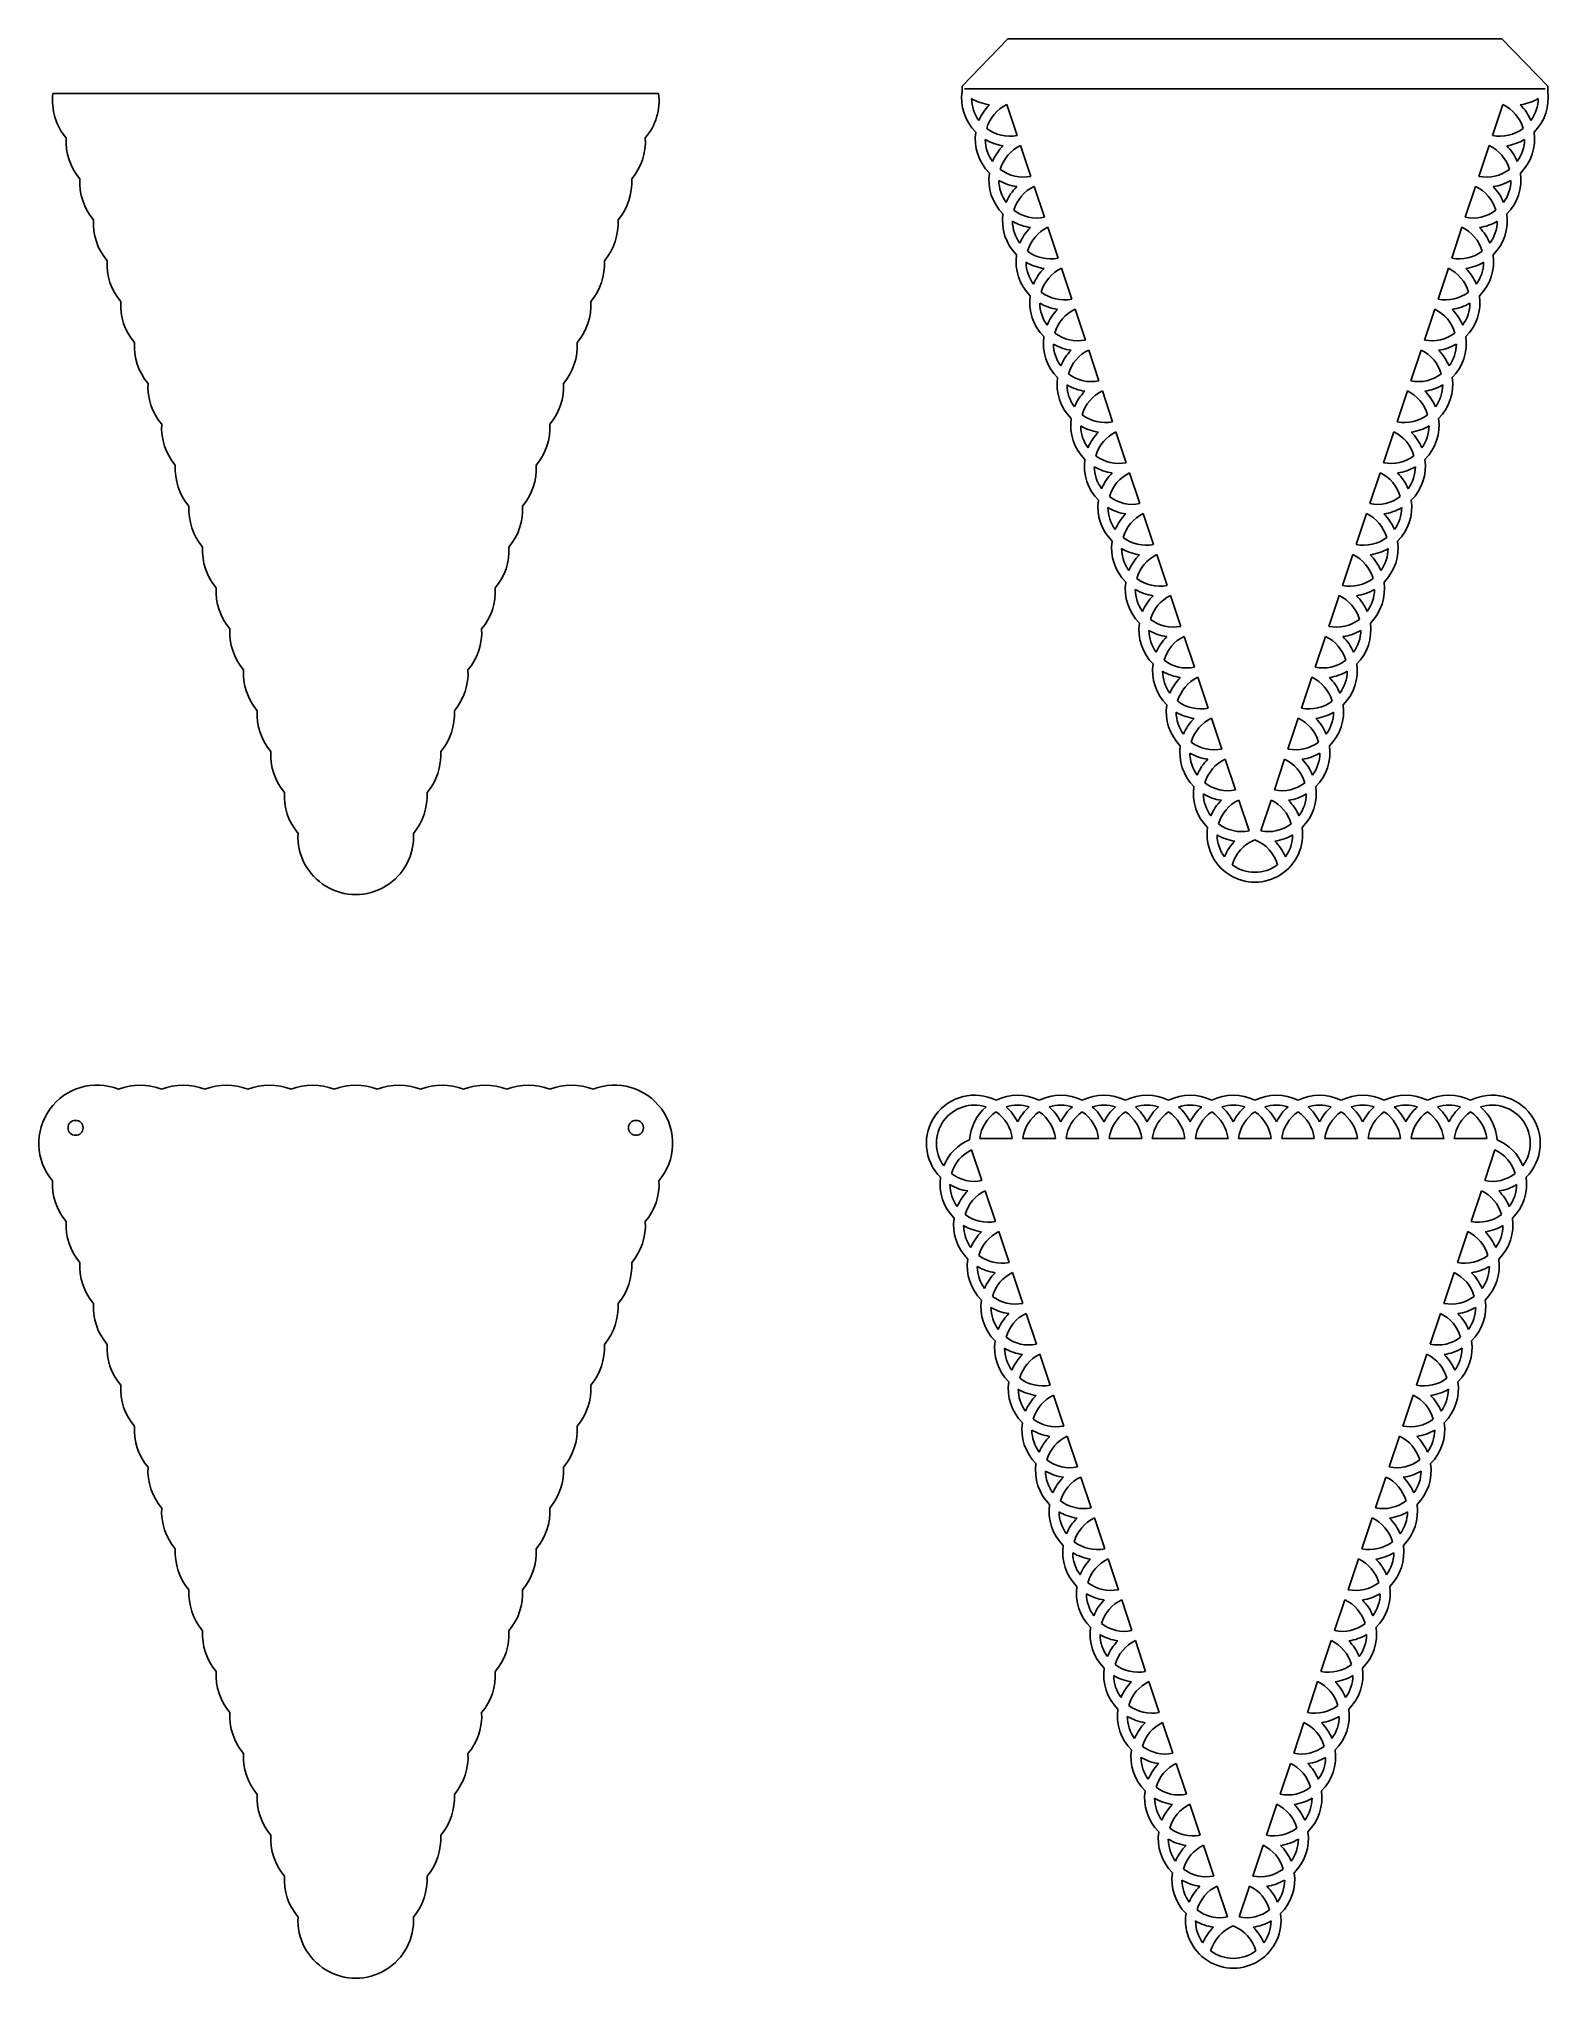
# Model space of a CAD drawing. Extents: x -724 to -422, y -361 to 27.
import ezdxf

# ---------------------------------------------------------------- set-up
doc = ezdxf.new("R2010")
doc.units = 0
doc.layers.get('0').update_dxf_attribs({"linetype": 'CONTINUOUS'})

msp = doc.modelspace()

# ---------------------------------------------------------------- linework, layer by layer
for p, q in [((-530.270643, 27.198217), (-539.450294, 17.69557)), ((-530.270643, 27.198217), (-431.376574, 27.198217)), ((-431.376574, 27.198217), (-422.196922, 17.69557)), ((-721.482077, 16.218081), (-600.195306, 16.218081)), ((-539.450294, 17.69557), (-539.450294, 16.69557)), ((-538.950301, 17.198217), (-422.696915, 17.198217)), ((-422.196922, 17.69557), (-422.196922, 16.69557)), ((-530.480739, 14.016556), (-528.419808, 7.833762)), ((-431.166478, 14.016556), (-433.227409, 7.833762)), ((-527.749613, 5.823179), (-525.688682, -0.359614)), ((-433.897604, 5.823179), (-435.958535, -0.359614)), ((-525.018487, -2.370198), (-522.957556, -8.552991)), ((-436.628729, -2.370198), (-438.689661, -8.552991)), ((-522.287362, -10.563574), (-520.22643, -16.746368)), ((-439.359855, -10.563574), (-441.420786, -16.746368)), ((-519.556236, -18.756951), (-517.495305, -24.939744)), ((-442.090981, -18.756951), (-444.151912, -24.939744)), ((-514.764179, -33.133121), (-516.82511, -26.950328)), ((-446.883038, -33.133121), (-444.822107, -26.950328)), ((-512.033053, -41.326498), (-514.093984, -35.143704)), ((-449.614164, -41.326498), (-447.553232, -35.143704)), ((-509.301927, -49.519874), (-511.362859, -43.337081)), ((-452.345289, -49.519874), (-450.284358, -43.337081)), ((-506.570802, -57.713251), (-508.631733, -51.530458)), ((-455.076415, -57.713251), (-453.015484, -51.530458)), ((-503.839676, -65.906628), (-505.900607, -59.723834)), ((-457.807541, -65.906628), (-455.74661, -59.723834)), ((-501.10855, -74.100004), (-503.169481, -67.917211)), ((-460.538667, -74.100004), (-458.477735, -67.917211)), ((-498.377424, -82.293381), (-500.438356, -76.110588)), ((-463.269792, -82.293381), (-461.208861, -76.110588)), ((-495.646299, -90.486758), (-497.70723, -84.303964)), ((-466.000918, -90.486758), (-463.939987, -84.303964)), ((-492.915173, -98.680134), (-494.976104, -92.497341)), ((-468.732044, -98.680134), (-466.671113, -92.497341)), ((-490.184047, -106.873511), (-492.244978, -100.690718)), ((-471.46317, -106.873511), (-469.402238, -100.690718)), ((-487.452921, -115.066888), (-489.513853, -108.884094)), ((-474.194295, -115.066888), (-472.133364, -108.884094)), ((-484.721796, -123.260264), (-486.782727, -117.077471)), ((-476.925421, -123.260264), (-474.86449, -117.077471)), ((-481.99067, -131.453641), (-484.051601, -125.270848)), ((-479.656547, -131.453641), (-477.595616, -125.270848)), ((-535.901692, -193.065655), (-529.384455, -193.065655)), ((-527.265114, -193.065655), (-520.747878, -193.065655)), ((-518.628537, -193.065655), (-512.1113, -193.065655)), ((-509.991959, -193.065655), (-503.474723, -193.065655)), ((-501.355382, -193.065655), (-494.838146, -193.065655)), ((-492.718805, -193.065655), (-486.201568, -193.065655)), ((-477.564991, -193.065655), (-484.082227, -193.065655)), ((-468.928413, -193.065655), (-475.44565, -193.065655)), ((-460.291836, -193.065655), (-466.809073, -193.065655)), ((-451.655259, -193.065655), (-458.172495, -193.065655)), ((-443.018681, -193.065655), (-449.535918, -193.065655)), ((-434.382104, -193.065655), (-440.89934, -193.065655)), ((-537.530154, -195.325026), (-535.469223, -201.507819)), ((-432.753641, -195.325026), (-434.814573, -201.507819)), ((-534.799028, -203.518402), (-532.738097, -209.701196)), ((-435.484767, -203.518402), (-437.545699, -209.701196)), ((-532.067903, -211.711779), (-530.006971, -217.894572)), ((-438.215893, -211.711779), (-440.276824, -217.894572)), ((-529.336777, -219.905156), (-527.275845, -226.087949)), ((-440.947019, -219.905156), (-443.00795, -226.087949)), ((-526.605651, -228.098532), (-524.54472, -234.281326)), ((-443.678144, -228.098532), (-445.739076, -234.281326)), ((-523.874525, -236.291909), (-521.813594, -242.474702)), ((-446.40927, -236.291909), (-448.470201, -242.474702)), ((-519.082468, -250.668079), (-521.1434, -244.485286)), ((-451.201327, -250.668079), (-449.140396, -244.485286)), ((-516.351343, -258.861456), (-518.412274, -252.678662)), ((-453.932453, -258.861456), (-451.871522, -252.678662)), ((-513.620217, -267.054832), (-515.681148, -260.872039)), ((-456.663579, -267.054832), (-454.602647, -260.872039)), ((-510.889091, -275.248209), (-512.950022, -269.065416)), ((-459.394704, -275.248209), (-457.333773, -269.065416)), ((-508.157965, -283.441586), (-510.218897, -277.258792)), ((-462.12583, -283.441586), (-460.064899, -277.258792)), ((-505.42684, -291.634962), (-507.487771, -285.452169)), ((-464.856956, -291.634962), (-462.796025, -285.452169)), ((-502.695714, -299.828339), (-504.756645, -293.645546)), ((-467.588082, -299.828339), (-465.52715, -293.645546)), ((-499.964588, -308.021716), (-502.025519, -301.838922)), ((-470.319207, -308.021716), (-468.258276, -301.838922)), ((-497.233462, -316.215092), (-499.294394, -310.032299)), ((-473.050333, -316.215092), (-470.989402, -310.032299)), ((-494.502337, -324.408469), (-496.563268, -318.225676)), ((-475.781459, -324.408469), (-473.720528, -318.225676)), ((-491.771211, -332.601846), (-493.832142, -326.419052)), ((-478.512585, -332.601846), (-476.451653, -326.419052)), ((-489.040085, -340.795222), (-491.101016, -334.612429)), ((-481.24371, -340.795222), (-479.182779, -334.612429)), ((-486.308959, -348.988599), (-488.369891, -342.805806)), ((-483.974836, -348.988599), (-481.913905, -342.805806))]:
    msp.add_line(p, q)
for centre in [(-716.943095, -190.930028), (-604.734287, -190.930028)]:
    msp.add_circle(centre, 1.5)
for centre, radius, start, end in [((-709.92703, 14.843008), 11.636577, 173.213606, 220.218184), ((-611.750352, 14.843008), 11.636577, 319.781816, 6.786394), ((-529.911947, 15.323144), 9.636577, 171.812183, 225.057717), ((-431.73527, 15.323144), 9.636577, 314.942283, 8.187817), ((-532.643073, 23.51652), 9.636577, 239.40443, 262.101643), ((-529.911947, 15.323144), 7.636577, 180.762381, 216.107519), ((-527.180821, 7.129767), 9.636577, 134.768257, 157.46547), ((-527.180821, 7.129767), 7.636577, 115.602174, 163.999712), ((-434.466396, 7.129767), 7.636577, 16.000288, 64.397826), ((-434.466396, 7.129767), 9.636577, 22.53453, 45.231743), ((-429.004144, 23.51652), 9.636577, 277.898357, 300.59557), ((-431.73527, 15.323144), 7.636577, 323.892481, 359.237619), ((-527.180821, 7.129767), 9.636577, 171.812183, 225.057717), ((-529.911947, 15.323144), 7.636577, 232.870188, 281.267726), ((-431.73527, 15.323144), 7.636577, 258.732274, 307.129812), ((-434.466396, 7.129767), 9.636577, 314.942283, 8.187817), ((-707.195904, 6.649631), 11.636577, 176.651716, 220.218184), ((-614.481478, 6.649631), 11.636577, 319.781816, 3.348284), ((-529.911947, 15.323144), 9.636577, 239.40443, 262.101643), ((-527.180821, 7.129767), 7.636577, 180.762381, 216.107519), ((-524.449696, -1.06361), 9.636577, 134.768257, 157.46547), ((-524.449696, -1.06361), 7.636577, 115.602174, 163.999712), ((-437.197521, -1.06361), 7.636577, 16.000288, 64.397826), ((-431.73527, 15.323144), 9.636577, 277.898357, 300.59557), ((-437.197521, -1.06361), 9.636577, 22.53453, 45.231743), ((-434.466396, 7.129767), 7.636577, 323.892481, 359.237619), ((-524.449696, -1.06361), 9.636577, 171.812183, 225.057717), ((-527.180821, 7.129767), 7.636577, 232.870188, 281.267726), ((-434.466396, 7.129767), 7.636577, 258.732274, 307.129812), ((-437.197521, -1.06361), 9.636577, 314.942283, 8.187817), ((-704.464778, -1.543746), 11.636577, 176.651716, 220.218184), ((-617.212604, -1.543746), 11.636577, 319.781816, 3.348284), ((-524.449696, -1.06361), 7.636577, 180.762381, 216.107519), ((-527.180821, 7.129767), 9.636577, 239.40443, 262.101643), ((-521.71857, -9.256986), 9.636577, 134.768257, 157.46547), ((-521.71857, -9.256986), 7.636577, 115.602174, 163.999712), ((-439.928647, -9.256986), 7.636577, 16.000288, 64.397826), ((-434.466396, 7.129767), 9.636577, 277.898357, 300.59557), ((-439.928647, -9.256986), 9.636577, 22.53453, 45.231743), ((-437.197521, -1.06361), 7.636577, 323.892481, 359.237619), ((-524.449696, -1.06361), 7.636577, 232.870188, 281.267726), ((-437.197521, -1.06361), 7.636577, 258.732274, 307.129812), ((-701.733652, -9.737122), 11.636577, 176.651716, 220.218184), ((-619.94373, -9.737122), 11.636577, 319.781816, 3.348284), ((-521.71857, -9.256986), 9.636577, 171.812183, 225.057717), ((-521.71857, -9.256986), 7.636577, 180.762381, 216.107519), ((-524.449696, -1.06361), 9.636577, 239.40443, 262.101643), ((-518.987444, -17.450363), 9.636577, 134.768257, 157.46547), ((-518.987444, -17.450363), 7.636577, 115.602174, 163.999712), ((-442.659773, -17.450363), 7.636577, 16.000288, 64.397826), ((-442.659773, -17.450363), 9.636577, 22.53453, 45.231743), ((-437.197521, -1.06361), 9.636577, 277.898357, 300.59557), ((-439.928647, -9.256986), 7.636577, 323.892481, 359.237619), ((-439.928647, -9.256986), 9.636577, 314.942283, 8.187817), ((-521.71857, -9.256986), 7.636577, 232.870188, 281.267726), ((-439.928647, -9.256986), 7.636577, 258.732274, 307.129812), ((-699.002527, -17.930499), 11.636577, 176.651716, 220.218184), ((-622.674855, -17.930499), 11.636577, 319.781816, 3.348284), ((-518.987444, -17.450363), 9.636577, 171.812183, 225.057717), ((-521.71857, -9.256986), 9.636577, 239.40443, 262.101643), ((-518.987444, -17.450363), 7.636577, 180.762381, 216.107519), ((-516.256318, -25.64374), 9.636577, 134.768257, 157.46547), ((-516.256318, -25.64374), 7.636577, 115.602174, 163.999712), ((-445.390898, -25.64374), 7.636577, 16.000288, 64.397826), ((-439.928647, -9.256986), 9.636577, 277.898357, 300.59557), ((-445.390898, -25.64374), 9.636577, 22.53453, 45.231743), ((-442.659773, -17.450363), 7.636577, 323.892481, 359.237619), ((-442.659773, -17.450363), 9.636577, 314.942283, 8.187817), ((-696.271401, -26.123876), 11.636577, 176.651716, 220.218184), ((-625.405981, -26.123876), 11.636577, 319.781816, 3.348284), ((-516.256318, -25.64374), 9.636577, 171.812183, 225.057717), ((-518.987444, -17.450363), 9.636577, 239.40443, 262.101643), ((-516.256318, -25.64374), 7.636577, 180.762381, 216.107519), ((-518.987444, -17.450363), 7.636577, 232.870188, 281.267726), ((-513.525193, -33.837116), 9.636577, 134.768257, 157.46547), ((-513.525193, -33.837116), 7.636577, 115.602174, 163.999712), ((-448.122024, -33.837116), 7.636577, 16.000288, 64.397826), ((-442.659773, -17.450363), 7.636577, 258.732274, 307.129812), ((-442.659773, -17.450363), 9.636577, 277.898357, 300.59557), ((-448.122024, -33.837116), 9.636577, 22.53453, 45.231743), ((-445.390898, -25.64374), 7.636577, 323.892481, 359.237619), ((-445.390898, -25.64374), 9.636577, 314.942283, 8.187817), ((-693.540275, -34.317252), 11.636577, 176.651716, 220.218184), ((-628.137107, -34.317252), 11.636577, 319.781816, 3.348284), ((-513.525193, -33.837116), 9.636577, 171.812183, 225.057717), ((-513.525193, -33.837116), 7.636577, 180.762381, 216.107519), ((-516.256318, -25.64374), 9.636577, 239.40443, 262.101643), ((-516.256318, -25.64374), 7.636577, 232.870188, 281.267726), ((-445.390898, -25.64374), 7.636577, 258.732274, 307.129812), ((-445.390898, -25.64374), 9.636577, 277.898357, 300.59557), ((-448.122024, -33.837116), 7.636577, 323.892481, 359.237619), ((-448.122024, -33.837116), 9.636577, 314.942283, 8.187817), ((-510.794067, -42.030493), 9.636577, 134.768257, 157.46547), ((-510.794067, -42.030493), 7.636577, 115.602174, 163.999712), ((-450.85315, -42.030493), 7.636577, 16.000288, 64.397826), ((-450.85315, -42.030493), 9.636577, 22.53453, 45.231743), ((-690.809149, -42.510629), 11.636577, 176.651716, 220.218184), ((-630.868233, -42.510629), 11.636577, 319.781816, 3.348284), ((-510.794067, -42.030493), 9.636577, 171.812183, 225.057717), ((-513.525193, -33.837116), 9.636577, 239.40443, 262.101643), ((-510.794067, -42.030493), 7.636577, 180.762381, 216.107519), ((-513.525193, -33.837116), 7.636577, 232.870188, 281.267726), ((-448.122024, -33.837116), 7.636577, 258.732274, 307.129812), ((-448.122024, -33.837116), 9.636577, 277.898357, 300.59557), ((-450.85315, -42.030493), 7.636577, 323.892481, 359.237619), ((-450.85315, -42.030493), 9.636577, 314.942283, 8.187817), ((-508.062941, -50.22387), 9.636577, 134.768257, 157.46547), ((-508.062941, -50.22387), 7.636577, 115.602174, 163.999712), ((-453.584276, -50.22387), 7.636577, 16.000288, 64.397826), ((-453.584276, -50.22387), 9.636577, 22.53453, 45.231743), ((-688.078024, -50.704006), 11.636577, 176.651716, 220.218184), ((-633.599358, -50.704006), 11.636577, 319.781816, 3.348284), ((-508.062941, -50.22387), 9.636577, 171.812183, 225.057717), ((-510.794067, -42.030493), 9.636577, 239.40443, 262.101643), ((-508.062941, -50.22387), 7.636577, 180.762381, 216.107519), ((-510.794067, -42.030493), 7.636577, 232.870188, 281.267726), ((-450.85315, -42.030493), 7.636577, 258.732274, 307.129812), ((-450.85315, -42.030493), 9.636577, 277.898357, 300.59557), ((-453.584276, -50.22387), 7.636577, 323.892481, 359.237619), ((-453.584276, -50.22387), 9.636577, 314.942283, 8.187817), ((-505.331815, -58.417246), 9.636577, 134.768257, 157.46547), ((-505.331815, -58.417246), 7.636577, 115.602174, 163.999712), ((-456.315401, -58.417246), 7.636577, 16.000288, 64.397826), ((-456.315401, -58.417246), 9.636577, 22.53453, 45.231743), ((-685.346898, -58.897382), 11.636577, 176.651716, 220.218184), ((-636.330484, -58.897382), 11.636577, 319.781816, 3.348284), ((-505.331815, -58.417246), 9.636577, 171.812183, 225.057717), ((-508.062941, -50.22387), 7.636577, 232.870188, 281.267726), ((-453.584276, -50.22387), 7.636577, 258.732274, 307.129812), ((-456.315401, -58.417246), 9.636577, 314.942283, 8.187817), ((-508.062941, -50.22387), 9.636577, 239.40443, 262.101643), ((-505.331815, -58.417246), 7.636577, 180.762381, 216.107519), ((-502.60069, -66.610623), 9.636577, 134.768257, 157.46547), ((-502.60069, -66.610623), 7.636577, 115.602174, 163.999712), ((-459.046527, -66.610623), 7.636577, 16.000288, 64.397826), ((-453.584276, -50.22387), 9.636577, 277.898357, 300.59557), ((-459.046527, -66.610623), 9.636577, 22.53453, 45.231743), ((-456.315401, -58.417246), 7.636577, 323.892481, 359.237619), ((-502.60069, -66.610623), 9.636577, 171.812183, 225.057717), ((-505.331815, -58.417246), 7.636577, 232.870188, 281.267726), ((-456.315401, -58.417246), 7.636577, 258.732274, 307.129812), ((-459.046527, -66.610623), 9.636577, 314.942283, 8.187817), ((-682.615772, -67.090759), 11.636577, 176.651716, 220.218184), ((-639.06161, -67.090759), 11.636577, 319.781816, 3.348284), ((-502.60069, -66.610623), 7.636577, 180.762381, 216.107519), ((-505.331815, -58.417246), 9.636577, 239.40443, 262.101643), ((-499.869564, -74.804), 9.636577, 134.768257, 157.46547), ((-499.869564, -74.804), 7.636577, 115.602174, 163.999712), ((-461.777653, -74.804), 7.636577, 16.000288, 64.397826), ((-461.777653, -74.804), 9.636577, 22.53453, 45.231743), ((-456.315401, -58.417246), 9.636577, 277.898357, 300.59557), ((-459.046527, -66.610623), 7.636577, 323.892481, 359.237619), ((-499.869564, -74.804), 9.636577, 171.812183, 225.057717), ((-502.60069, -66.610623), 7.636577, 232.870188, 281.267726), ((-459.046527, -66.610623), 7.636577, 258.732274, 307.129812), ((-461.777653, -74.804), 9.636577, 314.942283, 8.187817), ((-679.884646, -75.284136), 11.636577, 176.651716, 220.218184), ((-641.792736, -75.284136), 11.636577, 319.781816, 3.348284), ((-502.60069, -66.610623), 9.636577, 239.40443, 262.101643), ((-499.869564, -74.804), 7.636577, 180.762381, 216.107519), ((-497.138438, -82.997376), 9.636577, 134.768257, 157.46547), ((-497.138438, -82.997376), 7.636577, 115.602174, 163.999712), ((-464.508779, -82.997376), 7.636577, 16.000288, 64.397826), ((-464.508779, -82.997376), 9.636577, 22.53453, 45.231743), ((-459.046527, -66.610623), 9.636577, 277.898357, 300.59557), ((-461.777653, -74.804), 7.636577, 323.892481, 359.237619), ((-499.869564, -74.804), 7.636577, 232.870188, 281.267726), ((-461.777653, -74.804), 7.636577, 258.732274, 307.129812), ((-677.153521, -83.477512), 11.636577, 176.651716, 220.218184), ((-644.523861, -83.477512), 11.636577, 319.781816, 3.348284), ((-497.138438, -82.997376), 9.636577, 171.812183, 225.057717), ((-497.138438, -82.997376), 7.636577, 180.762381, 216.107519), ((-499.869564, -74.804), 9.636577, 239.40443, 262.101643), ((-494.407312, -91.190753), 9.636577, 134.768257, 157.46547), ((-494.407312, -91.190753), 7.636577, 115.602174, 163.999712), ((-467.239904, -91.190753), 7.636577, 16.000288, 64.397826), ((-461.777653, -74.804), 9.636577, 277.898357, 300.59557), ((-467.239904, -91.190753), 9.636577, 22.53453, 45.231743), ((-464.508779, -82.997376), 7.636577, 323.892481, 359.237619), ((-464.508779, -82.997376), 9.636577, 314.942283, 8.187817), ((-497.138438, -82.997376), 7.636577, 232.870188, 281.267726), ((-464.508779, -82.997376), 7.636577, 258.732274, 307.129812), ((-674.422395, -91.670889), 11.636577, 176.651716, 220.218184), ((-647.254987, -91.670889), 11.636577, 319.781816, 3.348284), ((-494.407312, -91.190753), 9.636577, 171.812183, 225.057717), ((-497.138438, -82.997376), 9.636577, 239.40443, 262.101643), ((-494.407312, -91.190753), 7.636577, 180.762381, 216.107519), ((-491.676187, -99.38413), 9.636577, 134.768257, 157.46547), ((-491.676187, -99.38413), 7.636577, 115.602174, 163.999712), ((-469.97103, -99.38413), 7.636577, 16.000288, 64.397826), ((-464.508779, -82.997376), 9.636577, 277.898357, 300.59557), ((-469.97103, -99.38413), 9.636577, 22.53453, 45.231743), ((-467.239904, -91.190753), 7.636577, 323.892481, 359.237619), ((-467.239904, -91.190753), 9.636577, 314.942283, 8.187817), ((-671.691269, -99.864266), 11.636577, 176.651716, 220.218184), ((-649.986113, -99.864266), 11.636577, 319.781816, 3.348284), ((-491.676187, -99.38413), 9.636577, 171.812183, 225.057717), ((-491.676187, -99.38413), 7.636577, 180.762381, 216.107519), ((-494.407312, -91.190753), 9.636577, 239.40443, 262.101643), ((-494.407312, -91.190753), 7.636577, 232.870188, 281.267726), ((-488.945061, -107.577506), 9.636577, 134.768257, 157.46547), ((-488.945061, -107.577506), 7.636577, 115.602174, 163.999712), ((-472.702156, -107.577506), 7.636577, 16.000288, 64.397826), ((-467.239904, -91.190753), 7.636577, 258.732274, 307.129812), ((-472.702156, -107.577506), 9.636577, 22.53453, 45.231743), ((-467.239904, -91.190753), 9.636577, 277.898357, 300.59557), ((-469.97103, -99.38413), 7.636577, 323.892481, 359.237619), ((-469.97103, -99.38413), 9.636577, 314.942283, 8.187817), ((-668.960144, -108.057642), 11.636577, 176.651716, 220.218184), ((-652.717239, -108.057642), 11.636577, 319.781816, 3.348284), ((-488.945061, -107.577506), 9.636577, 171.812183, 225.057717), ((-488.945061, -107.577506), 7.636577, 180.762381, 216.107519), ((-491.676187, -99.38413), 9.636577, 239.40443, 262.101643), ((-491.676187, -99.38413), 7.636577, 232.870188, 281.267726), ((-469.97103, -99.38413), 7.636577, 258.732274, 307.129812), ((-469.97103, -99.38413), 9.636577, 277.898357, 300.59557), ((-472.702156, -107.577506), 7.636577, 323.892481, 359.237619), ((-472.702156, -107.577506), 9.636577, 314.942283, 8.187817), ((-486.213935, -115.770883), 9.636577, 134.768257, 157.46547), ((-486.213935, -115.770883), 7.636577, 115.602174, 163.999712), ((-475.433282, -115.770883), 7.636577, 16.000288, 64.397826), ((-475.433282, -115.770883), 9.636577, 22.53453, 45.231743), ((-666.229018, -116.251019), 11.636577, 176.651716, 220.218184), ((-655.448364, -116.251019), 11.636577, 319.781816, 3.348284), ((-486.213935, -115.770883), 9.636577, 171.812183, 225.057717), ((-488.945061, -107.577506), 9.636577, 239.40443, 262.101643), ((-486.213935, -115.770883), 7.636577, 180.762381, 216.107519), ((-488.945061, -107.577506), 7.636577, 232.870188, 281.267726), ((-472.702156, -107.577506), 7.636577, 258.732274, 307.129812), ((-472.702156, -107.577506), 9.636577, 277.898357, 300.59557), ((-475.433282, -115.770883), 7.636577, 323.892481, 359.237619), ((-475.433282, -115.770883), 9.636577, 314.942283, 8.187817), ((-483.482809, -123.96426), 9.636577, 134.768257, 157.46547), ((-483.482809, -123.96426), 7.636577, 115.602174, 163.999712), ((-478.164407, -123.96426), 7.636577, 16.000288, 64.397826), ((-478.164407, -123.96426), 9.636577, 22.53453, 45.231743), ((-663.497892, -124.444396), 11.636577, 176.651716, 220.218184), ((-658.17949, -124.444396), 11.636577, 319.781816, 3.348284), ((-483.482809, -123.96426), 9.636577, 171.812183, 225.057717), ((-486.213935, -115.770883), 9.636577, 239.40443, 262.101643), ((-483.482809, -123.96426), 7.636577, 180.762381, 216.107519), ((-486.213935, -115.770883), 7.636577, 232.870188, 281.267726), ((-475.433282, -115.770883), 7.636577, 258.732274, 307.129812), ((-475.433282, -115.770883), 9.636577, 277.898357, 300.59557), ((-478.164407, -123.96426), 7.636577, 323.892481, 359.237619), ((-478.164407, -123.96426), 9.636577, 314.942283, 8.187817), ((-480.751684, -132.157636), 9.636577, 134.768257, 157.46547), ((-480.751684, -132.157636), 7.636577, 115.602174, 163.999712), ((-480.895533, -132.157636), 7.636577, 16.000288, 64.397826), ((-480.895533, -132.157636), 9.636577, 22.53453, 45.231743), ((-660.838691, -132.637772), 11.565391, 176.627703, 3.372297), ((-480.823608, -132.157636), 9.565391, 171.750826, 8.249174), ((-483.482809, -123.96426), 7.636577, 232.870188, 281.267726), ((-478.164407, -123.96426), 7.636577, 258.732274, 307.129812), ((-480.751684, -132.157636), 7.636577, 180.762381, 216.107519), ((-483.482809, -123.96426), 9.636577, 239.40443, 262.101643), ((-478.020558, -140.351013), 9.636577, 134.768257, 157.46547), ((-478.020558, -140.351013), 7.636577, 111.534159, 163.999712), ((-483.626659, -140.351013), 7.636577, 16.000288, 68.465841), ((-483.626659, -140.351013), 9.636577, 22.53453, 45.231743), ((-478.164407, -123.96426), 9.636577, 277.898357, 300.59557), ((-480.895533, -132.157636), 7.636577, 323.892481, 359.237619), ((-480.823608, -132.157636), 7.593378, 233.302877, 306.697123), ((-712.658155, -194.018438), 11.636577, 68.216766, 220.218184), ((-704.021578, -194.018438), 11.636577, 68.216766, 111.783234), ((-695.385001, -194.018438), 11.636577, 68.216766, 111.783234), ((-686.748423, -194.018438), 11.636577, 68.216766, 111.783234), ((-678.111846, -194.018438), 11.636577, 68.216766, 111.783234), ((-669.475268, -194.018438), 11.636577, 68.216766, 111.783234), ((-660.838691, -194.018438), 11.636577, 68.216766, 111.783234), ((-652.202114, -194.018438), 11.636577, 68.216766, 111.783234), ((-643.565536, -194.018438), 11.636577, 68.216766, 111.783234), ((-634.928959, -194.018438), 11.636577, 68.216766, 111.783234), ((-626.292381, -194.018438), 11.636577, 68.216766, 111.783234), ((-617.655804, -194.018438), 11.636577, 68.216766, 111.783234), ((-609.019227, -194.018438), 11.636577, 319.781816, 111.783234), ((-536.961362, -194.018438), 9.636577, 63.377233, 225.057717), ((-536.961362, -194.018438), 7.636577, 72.327431, 216.107519), ((-528.324785, -194.018438), 9.636577, 63.377233, 116.622767), ((-528.324785, -194.018438), 7.636577, 72.327431, 107.672569), ((-519.688207, -194.018438), 9.636577, 63.377233, 116.622767), ((-519.688207, -194.018438), 7.636577, 72.327431, 107.672569), ((-511.05163, -194.018438), 9.636577, 63.377233, 116.622767), ((-511.05163, -194.018438), 7.636577, 72.327431, 107.672569), ((-502.415053, -194.018438), 9.636577, 63.377233, 116.622767), ((-502.415053, -194.018438), 7.636577, 72.327431, 107.672569), ((-493.778475, -194.018438), 9.636577, 63.377233, 116.622767), ((-493.778475, -194.018438), 7.636577, 72.327431, 107.672569), ((-485.141898, -194.018438), 9.636577, 63.377233, 116.622767), ((-485.141898, -194.018438), 7.636577, 72.327431, 107.672569), ((-476.50532, -194.018438), 9.636577, 63.377233, 116.622767), ((-476.50532, -194.018438), 7.636577, 72.327431, 107.672569), ((-467.868743, -194.018438), 9.636577, 63.377233, 116.622767), ((-467.868743, -194.018438), 7.636577, 72.327431, 107.672569), ((-459.232166, -194.018438), 9.636577, 63.377233, 116.622767), ((-459.232166, -194.018438), 7.636577, 72.327431, 107.672569), ((-450.595588, -194.018438), 9.636577, 63.377233, 116.622767), ((-450.595588, -194.018438), 7.636577, 72.327431, 107.672569), ((-441.959011, -194.018438), 9.636577, 63.377233, 116.622767), ((-441.959011, -194.018438), 7.636577, 72.327431, 107.672569), ((-433.322433, -194.018438), 9.636577, 314.942283, 116.622767), ((-433.322433, -194.018438), 7.636577, 323.892481, 107.672569), ((-528.324785, -194.018438), 9.636577, 130.96948, 175.82072), ((-528.324785, -194.018438), 7.636577, 124.435238, 172.832776), ((-536.961362, -194.018438), 7.636577, 7.167224, 55.564762), ((-536.961362, -194.018438), 9.636577, 26.333307, 49.03052), ((-519.688207, -194.018438), 9.636577, 130.96948, 153.666693), ((-519.688207, -194.018438), 7.636577, 124.435238, 172.832776), ((-528.324785, -194.018438), 7.636577, 7.167224, 55.564762), ((-528.324785, -194.018438), 9.636577, 26.333307, 49.03052), ((-511.05163, -194.018438), 9.636577, 130.96948, 153.666693), ((-511.05163, -194.018438), 7.636577, 124.435238, 172.832776), ((-519.688207, -194.018438), 7.636577, 7.167224, 55.564762), ((-519.688207, -194.018438), 9.636577, 26.333307, 49.03052), ((-502.415053, -194.018438), 9.636577, 130.96948, 153.666693), ((-502.415053, -194.018438), 7.636577, 124.435238, 172.832776), ((-511.05163, -194.018438), 7.636577, 7.167224, 55.564762), ((-511.05163, -194.018438), 9.636577, 26.333307, 49.03052), ((-493.778475, -194.018438), 9.636577, 130.96948, 153.666693), ((-493.778475, -194.018438), 7.636577, 124.435238, 172.832776), ((-502.415053, -194.018438), 7.636577, 7.167224, 55.564762), ((-502.415053, -194.018438), 9.636577, 26.333307, 49.03052), ((-485.141898, -194.018438), 9.636577, 130.96948, 153.666693), ((-485.141898, -194.018438), 7.636577, 124.435238, 172.832776), ((-493.778475, -194.018438), 7.636577, 7.167224, 55.564762), ((-493.778475, -194.018438), 9.636577, 26.333307, 49.03052), ((-476.50532, -194.018438), 9.636577, 130.96948, 153.666693), ((-476.50532, -194.018438), 7.636577, 124.435238, 172.832776), ((-485.141898, -194.018438), 7.636577, 7.167224, 55.564762), ((-485.141898, -194.018438), 9.636577, 26.333307, 49.03052), ((-467.868743, -194.018438), 9.636577, 130.96948, 153.666693), ((-467.868743, -194.018438), 7.636577, 124.435238, 172.832776), ((-476.50532, -194.018438), 7.636577, 7.167224, 55.564762), ((-476.50532, -194.018438), 9.636577, 26.333307, 49.03052), ((-459.232166, -194.018438), 9.636577, 130.96948, 153.666693), ((-459.232166, -194.018438), 7.636577, 124.435238, 172.832776), ((-467.868743, -194.018438), 7.636577, 7.167224, 55.564762), ((-467.868743, -194.018438), 9.636577, 26.333307, 49.03052), ((-450.595588, -194.018438), 9.636577, 130.96948, 153.666693), ((-450.595588, -194.018438), 7.636577, 124.435238, 172.832776), ((-459.232166, -194.018438), 7.636577, 7.167224, 55.564762), ((-459.232166, -194.018438), 9.636577, 26.333307, 49.03052), ((-441.959011, -194.018438), 9.636577, 130.96948, 153.666693), ((-441.959011, -194.018438), 7.636577, 124.435238, 172.832776), ((-450.595588, -194.018438), 7.636577, 7.167224, 55.564762), ((-450.595588, -194.018438), 9.636577, 26.333307, 49.03052), ((-433.322433, -194.018438), 9.636577, 130.96948, 153.666693), ((-433.322433, -194.018438), 7.636577, 124.435238, 172.832776), ((-441.959011, -194.018438), 7.636577, 7.167224, 55.564762), ((-441.959011, -194.018438), 9.636577, 4.17928, 49.03052), ((-534.230236, -202.211814), 9.636577, 112.61423, 157.46547), ((-436.053559, -202.211814), 9.636577, 22.53453, 67.38577), ((-534.230236, -202.211814), 7.636577, 115.602174, 163.999712), ((-436.053559, -202.211814), 7.636577, 16.000288, 64.397826), ((-709.92703, -202.211814), 11.636577, 176.651716, 220.218184), ((-611.750352, -202.211814), 11.636577, 319.781816, 3.348284), ((-534.230236, -202.211814), 9.636577, 171.812183, 225.057717), ((-536.961362, -194.018438), 7.636577, 232.870188, 281.267726), ((-433.322433, -194.018438), 7.636577, 258.732274, 307.129812), ((-436.053559, -202.211814), 9.636577, 314.942283, 8.187817), ((-536.961362, -194.018438), 9.636577, 239.40443, 262.101643), ((-534.230236, -202.211814), 7.636577, 180.762381, 216.107519), ((-531.499111, -210.405191), 9.636577, 134.768257, 157.46547), ((-531.499111, -210.405191), 7.636577, 115.602174, 163.999712), ((-438.784685, -210.405191), 7.636577, 16.000288, 64.397826), ((-438.784685, -210.405191), 9.636577, 22.53453, 45.231743), ((-433.322433, -194.018438), 9.636577, 277.898357, 300.59557), ((-436.053559, -202.211814), 7.636577, 323.892481, 359.237619), ((-707.195904, -210.405191), 11.636577, 176.651716, 220.218184), ((-614.481478, -210.405191), 11.636577, 319.781816, 3.348284), ((-531.499111, -210.405191), 9.636577, 171.812183, 225.057717), ((-534.230236, -202.211814), 7.636577, 232.870188, 281.267726), ((-436.053559, -202.211814), 7.636577, 258.732274, 307.129812), ((-438.784685, -210.405191), 9.636577, 314.942283, 8.187817), ((-531.499111, -210.405191), 7.636577, 180.762381, 216.107519), ((-534.230236, -202.211814), 9.636577, 239.40443, 262.101643), ((-528.767985, -218.598568), 9.636577, 134.768257, 157.46547), ((-528.767985, -218.598568), 7.636577, 115.602174, 163.999712), ((-441.515811, -218.598568), 7.636577, 16.000288, 64.397826), ((-441.515811, -218.598568), 9.636577, 22.53453, 45.231743), ((-436.053559, -202.211814), 9.636577, 277.898357, 300.59557), ((-438.784685, -210.405191), 7.636577, 323.892481, 359.237619), ((-528.767985, -218.598568), 9.636577, 171.812183, 225.057717), ((-531.499111, -210.405191), 7.636577, 232.870188, 281.267726), ((-438.784685, -210.405191), 7.636577, 258.732274, 307.129812), ((-441.515811, -218.598568), 9.636577, 314.942283, 8.187817), ((-704.464778, -218.598568), 11.636577, 176.651716, 220.218184), ((-617.212604, -218.598568), 11.636577, 319.781816, 3.348284), ((-531.499111, -210.405191), 9.636577, 239.40443, 262.101643), ((-528.767985, -218.598568), 7.636577, 180.762381, 216.107519), ((-526.036859, -226.791944), 9.636577, 134.768257, 157.46547), ((-526.036859, -226.791944), 7.636577, 115.602174, 163.999712), ((-444.246936, -226.791944), 7.636577, 16.000288, 64.397826), ((-438.784685, -210.405191), 9.636577, 277.898357, 300.59557), ((-444.246936, -226.791944), 9.636577, 22.53453, 45.231743), ((-441.515811, -218.598568), 7.636577, 323.892481, 359.237619), ((-528.767985, -218.598568), 7.636577, 232.870188, 281.267726), ((-441.515811, -218.598568), 7.636577, 258.732274, 307.129812), ((-701.733652, -226.791944), 11.636577, 176.651716, 220.218184), ((-619.94373, -226.791944), 11.636577, 319.781816, 3.348284), ((-526.036859, -226.791944), 9.636577, 171.812183, 225.057717), ((-528.767985, -218.598568), 9.636577, 239.40443, 262.101643), ((-526.036859, -226.791944), 7.636577, 180.762381, 216.107519), ((-523.305733, -234.985321), 9.636577, 134.768257, 157.46547), ((-523.305733, -234.985321), 7.636577, 115.602174, 163.999712), ((-446.978062, -234.985321), 7.636577, 16.000288, 64.397826), ((-441.515811, -218.598568), 9.636577, 277.898357, 300.59557), ((-446.978062, -234.985321), 9.636577, 22.53453, 45.231743), ((-444.246936, -226.791944), 7.636577, 323.892481, 359.237619), ((-444.246936, -226.791944), 9.636577, 314.942283, 8.187817), ((-526.036859, -226.791944), 7.636577, 232.870188, 281.267726), ((-444.246936, -226.791944), 7.636577, 258.732274, 307.129812), ((-699.002527, -234.985321), 11.636577, 176.651716, 220.218184), ((-622.674855, -234.985321), 11.636577, 319.781816, 3.348284), ((-523.305733, -234.985321), 9.636577, 171.812183, 225.057717), ((-526.036859, -226.791944), 9.636577, 239.40443, 262.101643), ((-523.305733, -234.985321), 7.636577, 180.762381, 216.107519), ((-520.574608, -243.178698), 9.636577, 134.768257, 157.46547), ((-520.574608, -243.178698), 7.636577, 115.602174, 163.999712), ((-449.709188, -243.178698), 7.636577, 16.000288, 64.397826), ((-449.709188, -243.178698), 9.636577, 22.53453, 45.231743), ((-444.246936, -226.791944), 9.636577, 277.898357, 300.59557), ((-446.978062, -234.985321), 7.636577, 323.892481, 359.237619), ((-446.978062, -234.985321), 9.636577, 314.942283, 8.187817), ((-696.271401, -243.178698), 11.636577, 176.651716, 220.218184), ((-625.405981, -243.178698), 11.636577, 319.781816, 3.348284), ((-520.574608, -243.178698), 9.636577, 171.812183, 225.057717), ((-520.574608, -243.178698), 7.636577, 180.762381, 216.107519), ((-523.305733, -234.985321), 9.636577, 239.40443, 262.101643), ((-523.305733, -234.985321), 7.636577, 232.870188, 281.267726), ((-517.843482, -251.372074), 9.636577, 134.768257, 157.46547), ((-517.843482, -251.372074), 7.636577, 115.602174, 163.999712), ((-452.440314, -251.372074), 7.636577, 16.000288, 64.397826), ((-446.978062, -234.985321), 7.636577, 258.732274, 307.129812), ((-452.440314, -251.372074), 9.636577, 22.53453, 45.231743), ((-446.978062, -234.985321), 9.636577, 277.898357, 300.59557), ((-449.709188, -243.178698), 7.636577, 323.892481, 359.237619), ((-449.709188, -243.178698), 9.636577, 314.942283, 8.187817), ((-693.540275, -251.372074), 11.636577, 176.651716, 220.218184), ((-628.137107, -251.372074), 11.636577, 319.781816, 3.348284), ((-517.843482, -251.372074), 9.636577, 171.812183, 225.057717), ((-517.843482, -251.372074), 7.636577, 180.762381, 216.107519), ((-520.574608, -243.178698), 9.636577, 239.40443, 262.101643), ((-520.574608, -243.178698), 7.636577, 232.870188, 281.267726), ((-449.709188, -243.178698), 7.636577, 258.732274, 307.129812), ((-449.709188, -243.178698), 9.636577, 277.898357, 300.59557), ((-452.440314, -251.372074), 7.636577, 323.892481, 359.237619), ((-452.440314, -251.372074), 9.636577, 314.942283, 8.187817), ((-515.112356, -259.565451), 9.636577, 134.768257, 157.46547), ((-515.112356, -259.565451), 7.636577, 115.602174, 163.999712), ((-455.171439, -259.565451), 7.636577, 16.000288, 64.397826), ((-455.171439, -259.565451), 9.636577, 22.53453, 45.231743), ((-690.809149, -259.565451), 11.636577, 176.651716, 220.218184), ((-630.868233, -259.565451), 11.636577, 319.781816, 3.348284), ((-515.112356, -259.565451), 9.636577, 171.812183, 225.057717), ((-517.843482, -251.372074), 9.636577, 239.40443, 262.101643), ((-515.112356, -259.565451), 7.636577, 180.762381, 216.107519), ((-517.843482, -251.372074), 7.636577, 232.870188, 281.267726), ((-452.440314, -251.372074), 7.636577, 258.732274, 307.129812), ((-452.440314, -251.372074), 9.636577, 277.898357, 300.59557), ((-455.171439, -259.565451), 7.636577, 323.892481, 359.237619), ((-455.171439, -259.565451), 9.636577, 314.942283, 8.187817), ((-512.38123, -267.758828), 9.636577, 134.768257, 157.46547), ((-512.38123, -267.758828), 7.636577, 115.602174, 163.999712), ((-457.902565, -267.758828), 7.636577, 16.000288, 64.397826), ((-457.902565, -267.758828), 9.636577, 22.53453, 45.231743), ((-688.078024, -267.758828), 11.636577, 176.651716, 220.218184), ((-633.599358, -267.758828), 11.636577, 319.781816, 3.348284), ((-512.38123, -267.758828), 9.636577, 171.812183, 225.057717), ((-515.112356, -259.565451), 9.636577, 239.40443, 262.101643), ((-512.38123, -267.758828), 7.636577, 180.762381, 216.107519), ((-515.112356, -259.565451), 7.636577, 232.870188, 281.267726), ((-455.171439, -259.565451), 7.636577, 258.732274, 307.129812), ((-455.171439, -259.565451), 9.636577, 277.898357, 300.59557), ((-457.902565, -267.758828), 7.636577, 323.892481, 359.237619), ((-457.902565, -267.758828), 9.636577, 314.942283, 8.187817), ((-509.650105, -275.952204), 9.636577, 134.768257, 157.46547), ((-509.650105, -275.952204), 7.636577, 115.602174, 163.999712), ((-460.633691, -275.952204), 7.636577, 16.000288, 64.397826), ((-460.633691, -275.952204), 9.636577, 22.53453, 45.231743), ((-685.346898, -275.952204), 11.636577, 176.651716, 220.218184), ((-636.330484, -275.952204), 11.636577, 319.781816, 3.348284), ((-509.650105, -275.952204), 9.636577, 171.812183, 225.057717), ((-512.38123, -267.758828), 7.636577, 232.870188, 281.267726), ((-457.902565, -267.758828), 7.636577, 258.732274, 307.129812), ((-460.633691, -275.952204), 9.636577, 314.942283, 8.187817), ((-509.650105, -275.952204), 7.636577, 180.762381, 216.107519), ((-512.38123, -267.758828), 9.636577, 239.40443, 262.101643), ((-506.918979, -284.145581), 9.636577, 134.768257, 157.46547), ((-506.918979, -284.145581), 7.636577, 115.602174, 163.999712), ((-463.364817, -284.145581), 7.636577, 16.000288, 64.397826), ((-463.364817, -284.145581), 9.636577, 22.53453, 45.231743), ((-457.902565, -267.758828), 9.636577, 277.898357, 300.59557), ((-460.633691, -275.952204), 7.636577, 323.892481, 359.237619), ((-682.615772, -284.145581), 11.636577, 176.651716, 220.218184), ((-639.06161, -284.145581), 11.636577, 319.781816, 3.348284), ((-506.918979, -284.145581), 9.636577, 171.812183, 225.057717), ((-509.650105, -275.952204), 7.636577, 232.870188, 281.267726), ((-460.633691, -275.952204), 7.636577, 258.732274, 307.129812), ((-463.364817, -284.145581), 9.636577, 314.942283, 8.187817), ((-509.650105, -275.952204), 9.636577, 239.40443, 262.101643), ((-506.918979, -284.145581), 7.636577, 180.762381, 216.107519), ((-504.187853, -292.338958), 9.636577, 134.768257, 157.46547), ((-504.187853, -292.338958), 7.636577, 115.602174, 163.999712), ((-466.095942, -292.338958), 7.636577, 16.000288, 64.397826), ((-460.633691, -275.952204), 9.636577, 277.898357, 300.59557), ((-466.095942, -292.338958), 9.636577, 22.53453, 45.231743), ((-463.364817, -284.145581), 7.636577, 323.892481, 359.237619), ((-504.187853, -292.338958), 9.636577, 171.812183, 225.057717), ((-506.918979, -284.145581), 7.636577, 232.870188, 281.267726), ((-463.364817, -284.145581), 7.636577, 258.732274, 307.129812), ((-466.095942, -292.338958), 9.636577, 314.942283, 8.187817), ((-679.884646, -292.338958), 11.636577, 176.651716, 220.218184), ((-641.792736, -292.338958), 11.636577, 319.781816, 3.348284), ((-506.918979, -284.145581), 9.636577, 239.40443, 262.101643), ((-504.187853, -292.338958), 7.636577, 180.762381, 216.107519), ((-501.456727, -300.532334), 9.636577, 134.768257, 157.46547), ((-501.456727, -300.532334), 7.636577, 115.602174, 163.999712), ((-468.827068, -300.532334), 7.636577, 16.000288, 64.397826), ((-463.364817, -284.145581), 9.636577, 277.898357, 300.59557), ((-468.827068, -300.532334), 9.636577, 22.53453, 45.231743), ((-466.095942, -292.338958), 7.636577, 323.892481, 359.237619), ((-504.187853, -292.338958), 7.636577, 232.870188, 281.267726), ((-466.095942, -292.338958), 7.636577, 258.732274, 307.129812), ((-677.153521, -300.532334), 11.636577, 176.651716, 220.218184), ((-644.523861, -300.532334), 11.636577, 319.781816, 3.348284), ((-501.456727, -300.532334), 9.636577, 171.812183, 225.057717), ((-504.187853, -292.338958), 9.636577, 239.40443, 262.101643), ((-501.456727, -300.532334), 7.636577, 180.762381, 216.107519), ((-498.725602, -308.725711), 9.636577, 134.768257, 157.46547), ((-498.725602, -308.725711), 7.636577, 115.602174, 163.999712), ((-471.558194, -308.725711), 7.636577, 16.000288, 64.397826), ((-471.558194, -308.725711), 9.636577, 22.53453, 45.231743), ((-466.095942, -292.338958), 9.636577, 277.898357, 300.59557), ((-468.827068, -300.532334), 7.636577, 323.892481, 359.237619), ((-468.827068, -300.532334), 9.636577, 314.942283, 8.187817), ((-501.456727, -300.532334), 7.636577, 232.870188, 281.267726), ((-468.827068, -300.532334), 7.636577, 258.732274, 307.129812), ((-674.422395, -308.725711), 11.636577, 176.651716, 220.218184), ((-647.254987, -308.725711), 11.636577, 319.781816, 3.348284), ((-498.725602, -308.725711), 9.636577, 171.812183, 225.057717), ((-498.725602, -308.725711), 7.636577, 180.762381, 216.107519), ((-501.456727, -300.532334), 9.636577, 239.40443, 262.101643), ((-495.994476, -316.919088), 9.636577, 134.768257, 157.46547), ((-495.994476, -316.919088), 7.636577, 115.602174, 163.999712), ((-474.28932, -316.919088), 7.636577, 16.000288, 64.397826), ((-474.28932, -316.919088), 9.636577, 22.53453, 45.231743), ((-468.827068, -300.532334), 9.636577, 277.898357, 300.59557), ((-471.558194, -308.725711), 7.636577, 323.892481, 359.237619), ((-471.558194, -308.725711), 9.636577, 314.942283, 8.187817), ((-671.691269, -316.919088), 11.636577, 176.651716, 220.218184), ((-649.986113, -316.919088), 11.636577, 319.781816, 3.348284), ((-495.994476, -316.919088), 9.636577, 171.812183, 225.057717), ((-498.725602, -308.725711), 9.636577, 239.40443, 262.101643), ((-495.994476, -316.919088), 7.636577, 180.762381, 216.107519), ((-498.725602, -308.725711), 7.636577, 232.870188, 281.267726), ((-493.26335, -325.112464), 9.636577, 134.768257, 157.46547), ((-493.26335, -325.112464), 7.636577, 115.602174, 163.999712), ((-477.020445, -325.112464), 7.636577, 16.000288, 64.397826), ((-471.558194, -308.725711), 7.636577, 258.732274, 307.129812), ((-471.558194, -308.725711), 9.636577, 277.898357, 300.59557), ((-477.020445, -325.112464), 9.636577, 22.53453, 45.231743), ((-474.28932, -316.919088), 7.636577, 323.892481, 359.237619), ((-474.28932, -316.919088), 9.636577, 314.942283, 8.187817), ((-668.960144, -325.112464), 11.636577, 176.651716, 220.218184), ((-652.717239, -325.112464), 11.636577, 319.781816, 3.348284), ((-493.26335, -325.112464), 9.636577, 171.812183, 225.057717), ((-495.994476, -316.919088), 9.636577, 239.40443, 262.101643), ((-493.26335, -325.112464), 7.636577, 180.762381, 216.107519), ((-495.994476, -316.919088), 7.636577, 232.870188, 281.267726), ((-474.28932, -316.919088), 7.636577, 258.732274, 307.129812), ((-474.28932, -316.919088), 9.636577, 277.898357, 300.59557), ((-477.020445, -325.112464), 7.636577, 323.892481, 359.237619), ((-477.020445, -325.112464), 9.636577, 314.942283, 8.187817), ((-490.532224, -333.305841), 9.636577, 134.768257, 157.46547), ((-490.532224, -333.305841), 7.636577, 115.602174, 163.999712), ((-479.751571, -333.305841), 7.636577, 16.000288, 64.397826), ((-479.751571, -333.305841), 9.636577, 22.53453, 45.231743), ((-666.229018, -333.305841), 11.636577, 176.651716, 220.218184), ((-655.448364, -333.305841), 11.636577, 319.781816, 3.348284), ((-490.532224, -333.305841), 9.636577, 171.812183, 225.057717), ((-493.26335, -325.112464), 9.636577, 239.40443, 262.101643), ((-490.532224, -333.305841), 7.636577, 180.762381, 216.107519), ((-493.26335, -325.112464), 7.636577, 232.870188, 281.267726), ((-477.020445, -325.112464), 7.636577, 258.732274, 307.129812), ((-477.020445, -325.112464), 9.636577, 277.898357, 300.59557), ((-479.751571, -333.305841), 7.636577, 323.892481, 359.237619), ((-479.751571, -333.305841), 9.636577, 314.942283, 8.187817), ((-487.801099, -341.499218), 9.636577, 134.768257, 157.46547), ((-487.801099, -341.499218), 7.636577, 115.602174, 163.999712), ((-482.482697, -341.499218), 7.636577, 16.000288, 64.397826), ((-482.482697, -341.499218), 9.636577, 22.53453, 45.231743), ((-663.497892, -341.499218), 11.636577, 176.651716, 220.218184), ((-658.17949, -341.499218), 11.636577, 319.781816, 3.348284), ((-487.801099, -341.499218), 9.636577, 171.812183, 225.057717), ((-487.801099, -341.499218), 7.636577, 180.762381, 216.107519), ((-490.532224, -333.305841), 9.636577, 239.40443, 262.101643), ((-490.532224, -333.305841), 7.636577, 232.870188, 281.267726), ((-479.751571, -333.305841), 7.636577, 258.732274, 307.129812), ((-479.751571, -333.305841), 9.636577, 277.898357, 300.59557), ((-482.482697, -341.499218), 7.636577, 323.892481, 359.237619), ((-482.482697, -341.499218), 9.636577, 314.942283, 8.187817), ((-485.069973, -349.692594), 9.636577, 134.768257, 157.46547), ((-485.069973, -349.692594), 7.636577, 115.602174, 163.999712), ((-485.213823, -349.692594), 7.636577, 16.000288, 64.397826), ((-485.213823, -349.692594), 9.636577, 22.53453, 45.231743), ((-660.838691, -349.692594), 11.565391, 176.627703, 3.372297), ((-485.141898, -349.692594), 9.565391, 171.750826, 8.249174), ((-487.801099, -341.499218), 7.636577, 232.870188, 281.267726), ((-482.482697, -341.499218), 7.636577, 258.732274, 307.129812), ((-485.069973, -349.692594), 7.636577, 180.762381, 216.107519), ((-487.801099, -341.499218), 9.636577, 239.40443, 262.101643), ((-482.338847, -357.885971), 9.636577, 134.768257, 157.46547), ((-482.338847, -357.885971), 7.636577, 111.534159, 163.999712), ((-487.944948, -357.885971), 7.636577, 16.000288, 68.465841), ((-482.482697, -341.499218), 9.636577, 277.898357, 300.59557), ((-487.944948, -357.885971), 9.636577, 22.53453, 45.231743), ((-485.213823, -349.692594), 7.636577, 323.892481, 359.237619), ((-485.141898, -349.692594), 7.593378, 233.302877, 306.697123)]:
    msp.add_arc(centre, radius, start, end)

doc.saveas('drawing.dxf')
